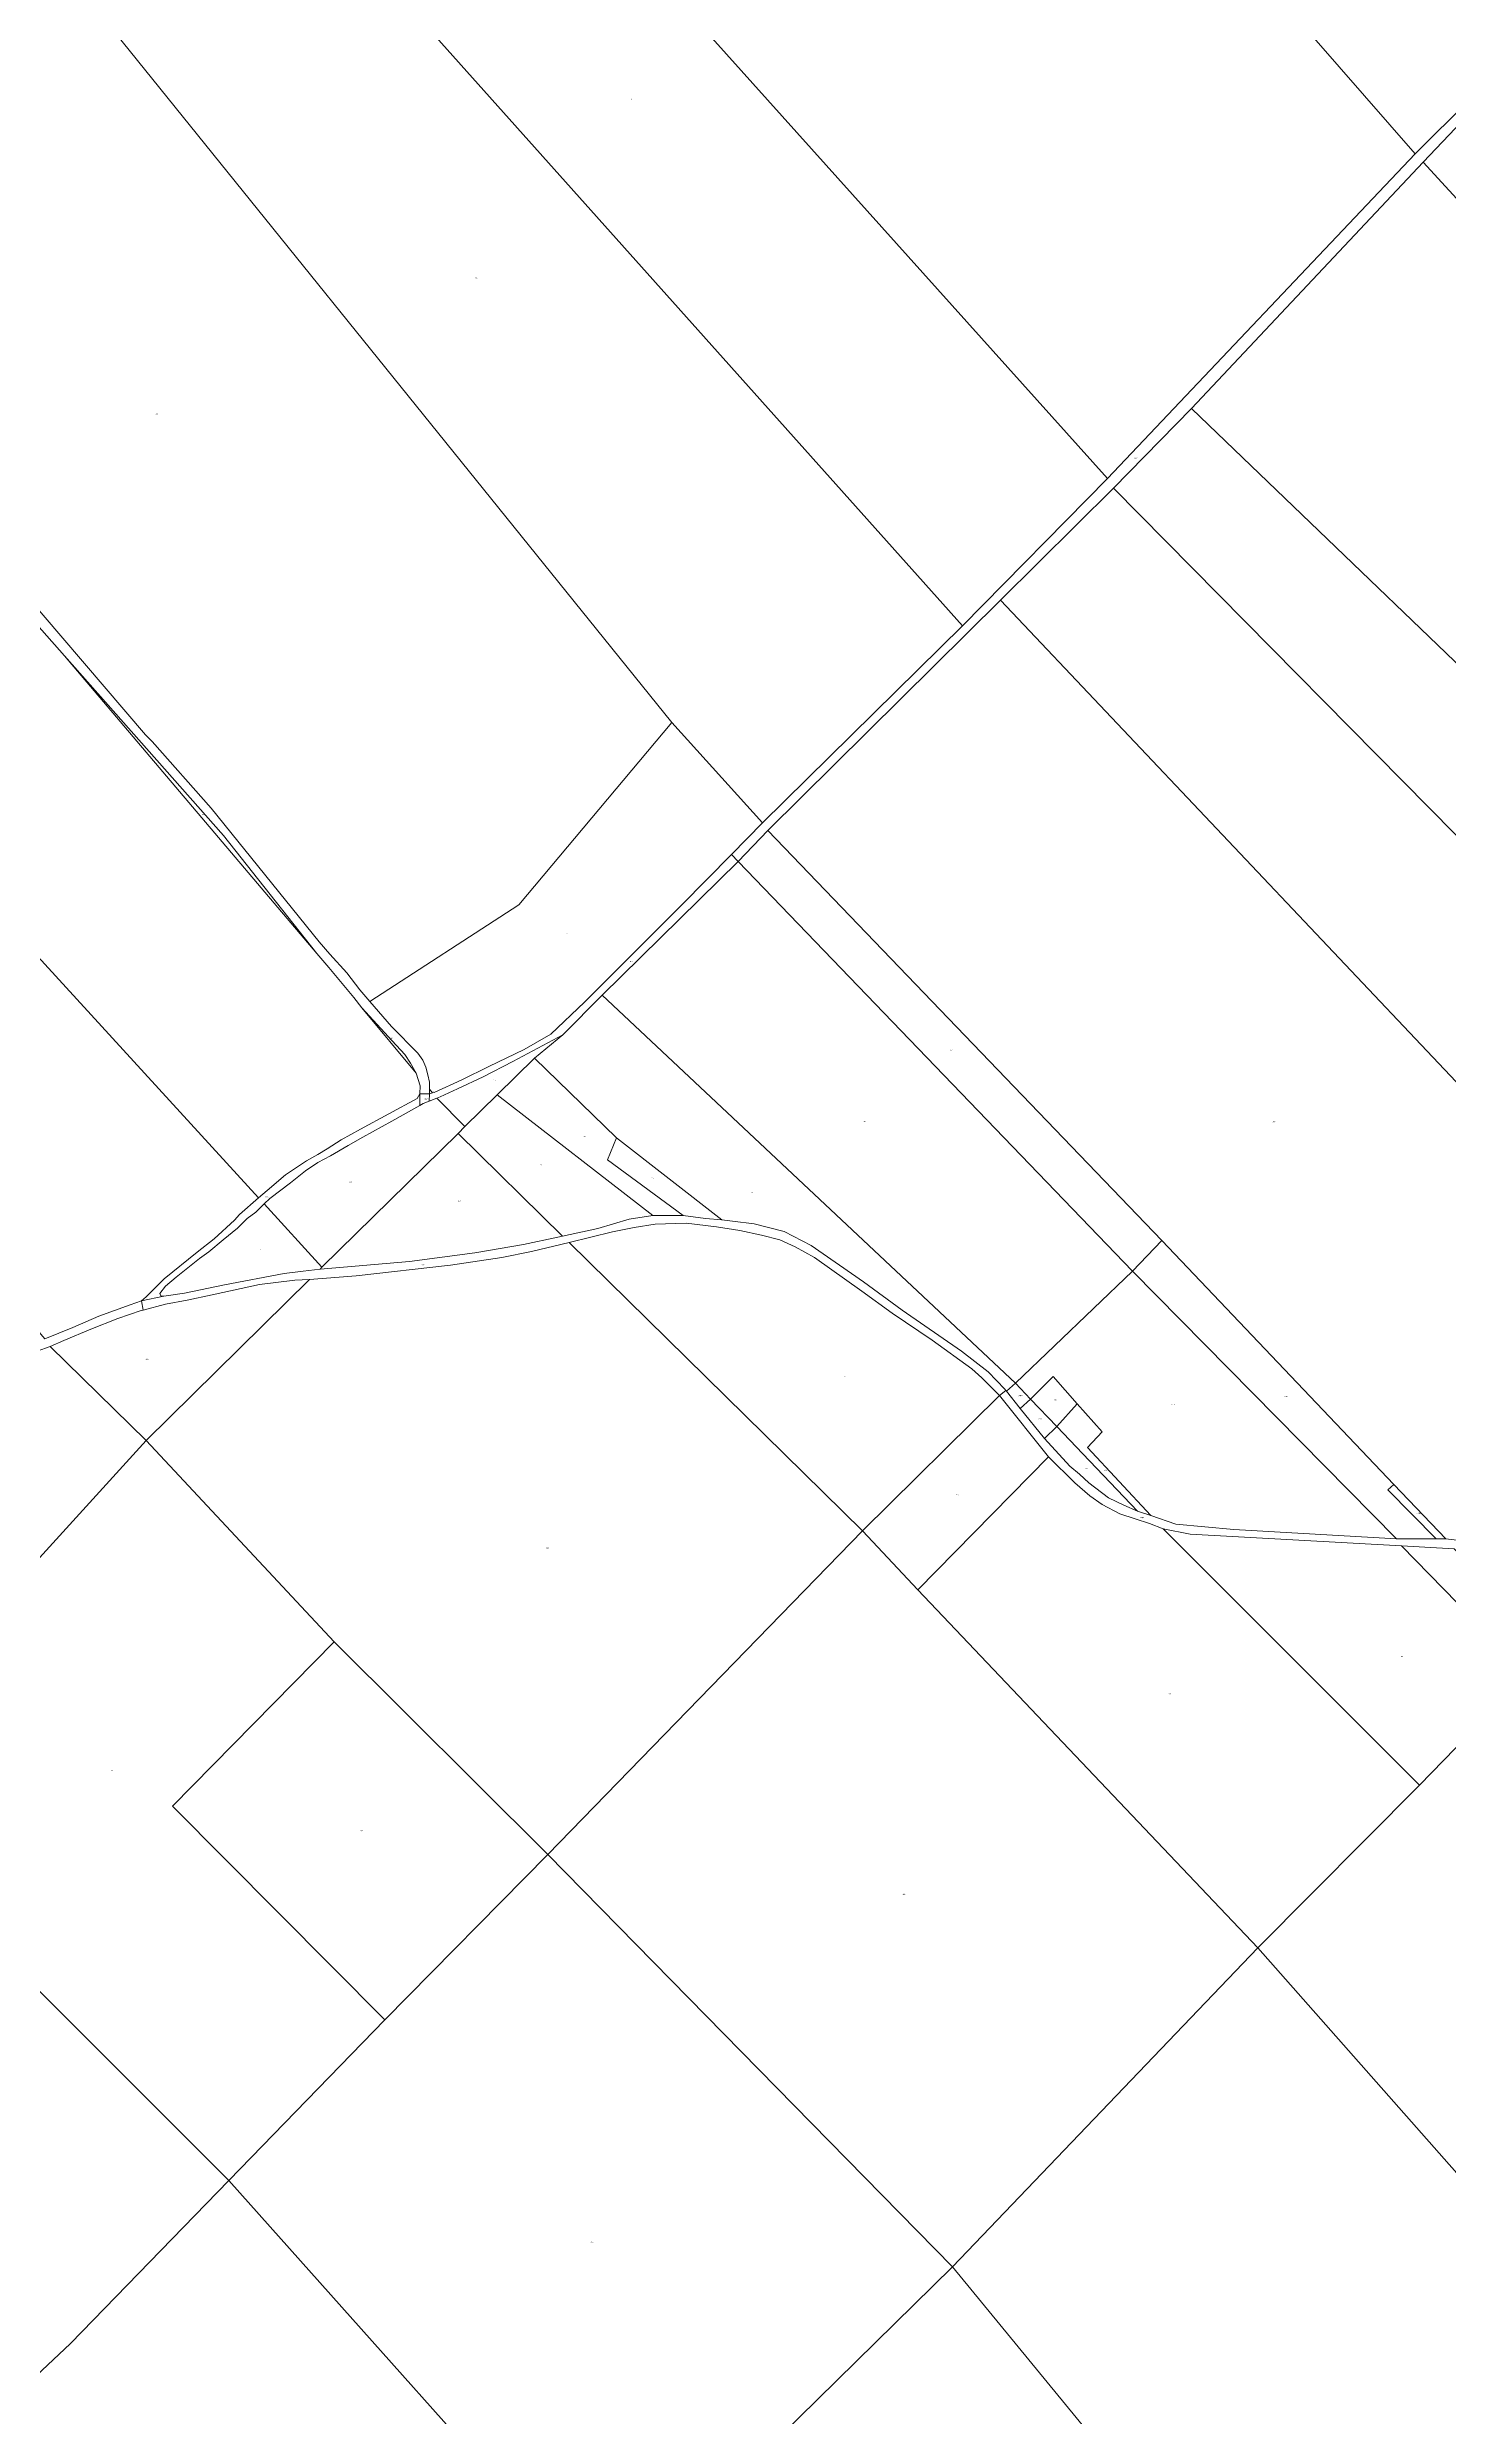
# Model space of a CAD drawing. Header units: metres. Extents: x 208626 to 229755, y 5040476 to 5064226.
# Drawn here: x 213343 to 215140, y 5051834 to 5054873 of the extents above; entities that cross this region are included whole.
import ezdxf

# ---------------------------------------------------------------- set-up
doc = ezdxf.new("R2010")
doc.units = ezdxf.units.M
doc.header["$LTSCALE"] = 0.56
doc.layers.add('6', color=7, linetype='Continuous', lineweight=13)
doc.layers.add('61', color=7, linetype='Continuous')

msp = doc.modelspace()

# ---------------------------------------------------------------- linework, layer by layer
at = {"layer": '6'}
for points in [[(213668.82, 5055471.3441), (214091.4528, 5055880.6009), (214574.422, 5055334.8219), (215096.9745, 5054736.0663), (214702.4071, 5054319.5992)], [(214574.422, 5055334.8219), (214784.8109, 5055530.4833), (215131.3207, 5055118.5059), (215280.7775, 5055031.8231), (215379.4125, 5055019.669), (215308.324, 5054950.324), (215237.3693, 5054875.5339), (215096.9745, 5054736.0663)], [(213476.7676, 5055294.2958), (213668.82, 5055471.3441), (214702.4071, 5054319.5992), (214516.4667, 5054130.7528)], [(213265.0625, 5055095.4162), (213476.7676, 5055294.2958), (214516.4667, 5054130.7528), (214260.0897, 5053877.9256), (214144.0921, 5054006.4287)], [(212819.9088, 5054689.7828), (212931.0657, 5054792.4898), (213029.6484, 5054884.0308), (213265.0625, 5055095.4162), (214144.0921, 5054006.4287), (213947.7072, 5053772.5937), (213756.7494, 5053648.6213), (213743.932, 5053663.8572), (213726.987, 5053685.3208), (213705.5032, 5053709.5323), (213691.4678, 5053725.1872), (213553.019, 5053896.5677), (213477.6984, 5053982.1423), (213469.0612, 5053990.7795), (213175.733, 5054333.2555), (213159.0409, 5054344.3549), (213146.6226, 5054348.9373), (213136.0364, 5054351.0375), (213135.2946, 5054351.2636)], [(215107.3676, 5054725.302), (215231.3426, 5054855.5872), (215240.251, 5054858.9278), (215427.326, 5054768.9855), (215433.4876, 5054765.814), (215474.0063, 5054742.8941), (215487.9563, 5054737.2005), (215543.792, 5054681.7431), (215612.9385, 5054608.1829), (215667.3417, 5054550.7659), (215799.8492, 5054412.047), (215588.6653, 5054200.8631)], [(214810.4213, 5054409.4254), (215107.3676, 5054725.302), (215588.6653, 5054200.8631), (216116.1433, 5053687.3943), (215926.7008, 5053495.6259), (215420.6917, 5054015.6164), (215321.6947, 5053917.6151)], [(212401.6342, 5054317.0432), (212507.4304, 5054411.8949), (212604.2105, 5054500.8055), (213613.9116, 5053396.827), (213589.5026, 5053375.4052), (213583.1569, 5053368.4407), (213557.1584, 5053344.399), (213535.0373, 5053327.0564), (213493.0936, 5053292.9076), (213469.7091, 5053269.8943), (213463.6716, 5053264.7074), (213449.3189, 5053259.4622), (213408.9672, 5053245.0508), (213375.8211, 5053230.6395), (213339.7928, 5053216.2282)], [(214710.202, 5054307.3502), (214810.4213, 5054409.4254), (215321.6947, 5053917.6151), (215825.704, 5053389.6245), (215721.7072, 5053282.6232)], [(214565.4407, 5054163.3313), (214710.202, 5054307.3502), (215721.7072, 5053282.6232), (215597.8644, 5053146.1068), (215561.6164, 5053109.8589)], [(214267.0097, 5053868.2409), (214565.4407, 5054163.3313), (215561.6164, 5053109.8589), (215520.0808, 5053063.9901), (215418.0375, 5052955.8933), (215396.4181, 5052954.1638), (215375.6635, 5052952.4342), (215358.368, 5052952.4342), (215340.2078, 5052951.5695), (215319.4532, 5052952.0019), (215296.9691, 5052952.0019), (215276.2145, 5052952.0019), (215238.1644, 5052952.8666), (215192.3314, 5052954.5962), (215168.9825, 5052955.461), (215136.1695, 5052959.4784), (215069.768, 5053029.3348), (214772.399, 5053342.1755)], [(213365.1145, 5054092.025), (213568.8343, 5053861.5482), (213688.6272, 5053710.4642)], [(213756.7494, 5053648.6213), (213947.7072, 5053772.5937), (214144.0921, 5054006.4287), (214260.0897, 5053877.9256), (214220.2621, 5053837.4206), (214156.7684, 5053772.847), (214031.7222, 5053647.8014), (213988.6249, 5053606.8185), (213954.3613, 5053587.3072), (213909.1522, 5053565.4165), (213874.4127, 5053548.2847), (213839.0325, 5053532.1554), (213836.9716, 5053531.4283), (213833.0011, 5053536.2138), (213833.0107, 5053545.4294), (213831.0018, 5053554.6506), (213828.2717, 5053564.6134), (213824.4448, 5053573.5066), (213818.2497, 5053582.4302), (213784.3172, 5053616.683)], [(214229.0796, 5053828.4705), (214267.0097, 5053868.2409), (214772.399, 5053342.1755), (214734.5034, 5053302.6322)], [(213832.9177, 5053520.9571), (213833.1264, 5053530.0717), (213836.9716, 5053531.4283), (213839.0325, 5053532.1554), (213874.4127, 5053548.2847), (213909.1522, 5053565.4165), (213954.3613, 5053587.3072), (213988.6249, 5053606.8185), (214031.7222, 5053647.8014), (214156.7684, 5053772.847), (214220.2621, 5053837.4206), (214229.0796, 5053828.4705), (214054.6932, 5053656.6668), (214004.2274, 5053605.9615), (213940.1145, 5053571.936), (213901.7659, 5053551.9932), (213868.905, 5053536.6983), (213846.8814, 5053526.4206), (213842.5367, 5053524.7207)], [(214054.6932, 5053656.6668), (214229.0796, 5053828.4705), (214734.5034, 5053302.6322), (214584.5685, 5053159.2879)], [(213967.767, 5053576.0759), (214004.2274, 5053605.9615), (214054.6932, 5053656.6668), (214584.5685, 5053159.2879), (214572.8494, 5053149.0031), (214572.1113, 5053149.9283), (214570.9911, 5053151.3323), (214549.7173, 5053173.605), (214515.2132, 5053200.192), (214439.1131, 5053252.9433), (214389.821, 5053289.2638), (214322.715, 5053335.6009), (214287.7148, 5053353.6003), (214249.2952, 5053363.6344), (214221.6224, 5053367.0935), (214207.786, 5053368.823), (214072.9643, 5053473.8671)], [(213746.5296, 5053640.4351), (213785.3968, 5053598.329), (213801.6023, 5053580.6448), (213808.7406, 5053569.6995), (213815.8789, 5053556.8506)], [(213842.5367, 5053524.7207), (213846.8814, 5053526.4206), (213868.905, 5053536.6983), (213901.7659, 5053551.9932), (213940.1145, 5053571.936), (214004.2274, 5053605.9615), (213967.767, 5053576.0759), (213920.076, 5053529.1365), (213878.4761, 5053488.1922)], [(213920.076, 5053529.1365), (213967.767, 5053576.0759), (214072.9643, 5053473.8671), (214061.2905, 5053445.6553), (214158.4939, 5053374.0117), (214119.579, 5053374.0117)], [(213463.6716, 5053264.7074), (213469.7091, 5053269.8943), (213493.0936, 5053292.9076), (213535.0373, 5053327.0564), (213557.1584, 5053344.399), (213583.1569, 5053368.4407), (213589.5026, 5053375.4052), (213613.9116, 5053396.827), (213624.8106, 5053406.3922), (213648.6695, 5053426.5805), (213675.593, 5053444.2034), (213689.7801, 5053452.2746), (213701.893, 5053459.6158), (213719.7502, 5053471.1914), (213744.7834, 5053484.9746), (213817.3065, 5053524.4905), (213820.7732, 5053530.2942), (213820.5651, 5053515.3691), (213784.8433, 5053495.2022), (213747.4522, 5053474.8101), (213728.6884, 5053464.0205), (213706.1997, 5053450.857), (213689.7801, 5053442.364), (213674.0653, 5053431.693), (213654.7965, 5053415.9113), (213628.4771, 5053396.1718), (213621.0754, 5053388.9944), (213610.3825, 5053378.6255), (213599.1854, 5053370.5637), (213586.8047, 5053357.7893), (213568.6505, 5053342.891), (213550.0671, 5053327.6316), (213538.1846, 5053319.0321), (213525.3927, 5053308.9887), (213508.3947, 5053295.2806), (213494.5046, 5053283.7944), (213487.1634, 5053274.2509), (213488.6316, 5053271.3144), (213492.421, 5053270.7894)], [(213820.5651, 5053515.3691), (213820.7732, 5053530.2942), (213833.1264, 5053530.0717), (213832.9177, 5053520.9571), (213824.9207, 5053517.8281)], [(213833.0009, 5053535.9937), (213833.0011, 5053536.2138), (213836.9716, 5053531.4283), (213833.1264, 5053530.0717)], [(213869.7164, 5053479.5707), (213878.4761, 5053488.1922), (213920.076, 5053529.1365), (214119.579, 5053374.0117), (214089.3119, 5053369.6878), (214048.8615, 5053357.7063), (214003.8948, 5053347.7259)], [(213621.0754, 5053388.9944), (213628.4771, 5053396.1718), (213654.7965, 5053415.9113), (213674.0653, 5053431.693), (213689.7801, 5053442.364), (213706.1997, 5053450.857), (213728.6884, 5053464.0205), (213747.4522, 5053474.8101), (213784.8433, 5053495.2022), (213820.5651, 5053515.3691), (213824.9207, 5053517.8281), (213832.9177, 5053520.9571), (213842.5367, 5053524.7207), (213878.4761, 5053488.1922), (213869.7164, 5053479.5707), (213695.2694, 5053307.8728)], [(213692.8952, 5053305.5361), (213695.2694, 5053307.8728), (213869.7164, 5053479.5707), (214003.8948, 5053347.7259), (213997.6459, 5053346.3389), (213953.737, 5053336.8488), (213891.3052, 5053326.207), (213807.3348, 5053315.123)], [(214061.2905, 5053445.6553), (214072.9643, 5053473.8671), (214207.786, 5053368.823), (214187.0314, 5053370.5526), (214158.4939, 5053374.0117)], [(213487.1634, 5053274.2509), (213494.5046, 5053283.7944), (213508.3947, 5053295.2806), (213525.3927, 5053308.9887), (213538.1846, 5053319.0321), (213550.0671, 5053327.6316), (213568.6505, 5053342.891), (213586.8047, 5053357.7893), (213599.1854, 5053370.5637), (213610.3825, 5053378.6255), (213621.0754, 5053388.9944), (213695.2694, 5053307.8728), (213692.8952, 5053305.5361), (213671.2614, 5053302.9296), (213646.7542, 5053299.8139), (213570.3741, 5053285.4026), (213519.1129, 5053274.7931), (213492.421, 5053270.7894), (213488.6316, 5053271.3144)], [(214012.3471, 5053339.4207), (214067.6926, 5053353.2571), (214095.4369, 5053359.037), (214122.5866, 5053363.0985), (214162.3159, 5053364.5174), (214201.3358, 5053359.5512), (214231.1349, 5053354.9866), (214258.8077, 5053348.9332), (214282.1566, 5053342.8798), (214302.0464, 5053334.232), (214326.6924, 5053320.3957), (214387.6023, 5053276.9934), (214426.5739, 5053249.0518), (214477.5955, 5053214.4608), (214528.7174, 5053177.6047), (214541.5888, 5053166.0335), (214564.073, 5053143.5493), (214388.4999, 5052969.8098)], [(213469.6418, 5053085.8011), (213679.2784, 5053292.1338), (213739.0891, 5053296.975), (213860.0893, 5053310.599), (213926.0684, 5053320.5314), (213963.9197, 5053328.1786), (214012.3471, 5053339.4207), (214388.4999, 5052969.8098), (213984.7354, 5052554.5979), (213710.7308, 5052827.5928)], [(214734.5034, 5053302.6322), (214772.399, 5053342.1755), (215069.768, 5053029.3348), (215061.9018, 5053022.1744), (215123.8104, 5052959.4537), (215072.9926, 5052959.3524)], [(213346.5719, 5053206.1613), (213364.2032, 5053213.9879), (213398.8021, 5053228.6259), (213433.4664, 5053242.1686), (213463.6254, 5053252.2946), (213466.1548, 5053252.9695), (213494.6143, 5053260.5633), (213522.6007, 5053265.7293), (213554.497, 5053272.5398), (213615.222, 5053285.8158), (213660.2647, 5053291.3071), (213679.2784, 5053292.1338), (213469.6418, 5053085.8011)], [(214584.5685, 5053159.2879), (214734.5034, 5053302.6322), (215072.9926, 5052959.3524), (214864.582, 5052971.4593), (214790.2114, 5052978.3775), (214758.2148, 5052989.6195), (214676.7188, 5053076.6073), (214695.7182, 5053096.6075), (214663.7176, 5053132.6069), (214632.7169, 5053167.6063), (214603.7178, 5053138.6059)], [(214603.7178, 5053138.6059), (214632.7169, 5053167.6063), (214663.7176, 5053132.6069), (214637.7184, 5053103.6066)], [(214388.4999, 5052969.8098), (214564.073, 5053143.5493), (214626.7194, 5053064.6065), (214459.3482, 5052894.0186)], [(214572.8494, 5053149.0031), (214584.5685, 5053159.2879), (214603.7178, 5053138.6059), (214590.7182, 5053126.6058)], [(214590.7182, 5053126.6058), (214603.7178, 5053138.6059), (214637.7184, 5053103.6066), (214621.7275, 5053088.3844)], [(214621.7275, 5053088.3844), (214637.7184, 5053103.6066), (214670.719, 5053068.6072), (214740.9193, 5052994.8082), (214723.6238, 5053002.5911), (214703.734, 5053012.1037), (214678.6555, 5053031.1287), (214666.7197, 5053042.6072), (214654.4419, 5053052.748)], [(214637.7184, 5053103.6066), (214663.7176, 5053132.6069), (214695.7182, 5053096.6075), (214676.7188, 5053076.6073), (214758.2148, 5052989.6195), (214740.9193, 5052994.8082), (214670.719, 5053068.6072)], [(213071.5885, 5052648.006), (213469.6418, 5053085.8011), (213710.7308, 5052827.5928), (213503.737, 5052616.5902), (213775.7417, 5052342.5952), (213575.7478, 5052136.5927), (213316.7433, 5052395.5879)], [(214459.3482, 5052894.0186), (214626.7194, 5053064.6065), (214660.4953, 5053031.1287), (214679.7202, 5053014.6075), (214695.5941, 5053003.7333), (214718.2164, 5052991.7567), (214738.1773, 5052985.1031), (214756.4852, 5052979.2422), (214773.7807, 5052972.324), (215102.7263, 5052643.6152), (214895.153, 5052434.6863)], [(215061.9018, 5053022.1744), (215069.768, 5053029.3348), (215136.1695, 5052959.4784), (215123.8104, 5052959.4537)], [(213984.7354, 5052554.5979), (214388.4999, 5052969.8098), (214459.3482, 5052894.0186), (214895.153, 5052434.6863), (214503.7447, 5052025.6076)], [(214773.7807, 5052972.324), (214808.5421, 5052965.4101), (215079.7192, 5052950.614), (215240.7221, 5052785.617), (215102.7263, 5052643.6152)], [(215079.7192, 5052950.614), (215147.0546, 5052946.7792), (215270.4188, 5052817.9724), (215240.7221, 5052785.617)], [(213503.737, 5052616.5902), (213710.7308, 5052827.5928), (213984.7354, 5052554.5979), (213775.7417, 5052342.5952)], [(214895.153, 5052434.6863), (215102.7263, 5052643.6152), (215240.7221, 5052785.617), (215270.4188, 5052817.9724), (215538.7261, 5052538.6223), (215156.8311, 5052138.4974)], [(212646.6557, 5052229.5653), (212918.2276, 5052500.349), (212949.2154, 5052530.1843), (213071.5885, 5052648.006), (213316.7433, 5052395.5879), (213575.7478, 5052136.5927), (213372.7539, 5051927.5902), (213129.5796, 5051698.5793)], [(213575.7478, 5052136.5927), (213775.7417, 5052342.5952), (213984.7354, 5052554.5979), (214503.7447, 5052025.6076), (214281.5301, 5051807.425), (214168.1492, 5051703.1145), (214059.9021, 5051593.3618)], [(214503.7447, 5052025.6076), (214895.153, 5052434.6863), (215156.8311, 5052138.4974), (215905.9002, 5051275.3947), (215474.8906, 5050846.9815), (215012.7236, 5051405.2169)], [(213129.5796, 5051698.5793), (213372.7539, 5051927.5902), (213575.7478, 5052136.5927), (214059.9021, 5051593.3618), (213634.7701, 5051163.5965), (213351.8063, 5051453.6764), (213256.5663, 5051557.9869)], [(214281.5301, 5051807.425), (214503.7447, 5052025.6076), (215012.7236, 5051405.2169), (214802.4117, 5051213.08)]]:
    msp.add_lwpolyline(points, close=True, dxfattribs=at)
for points in [[(215231.3426, 5054855.5872), (215107.3676, 5054725.302), (214810.4213, 5054409.4254), (214710.202, 5054307.3502), (214565.4407, 5054163.3313), (214267.0097, 5053868.2409), (214229.0796, 5053828.4705), (214220.2621, 5053837.4206), (214260.0897, 5053877.9256), (214516.4667, 5054130.7528), (214702.4071, 5054319.5992), (215096.9745, 5054736.0663), (215237.3693, 5054875.5339)], [(213723.4885, 5053669.3478), (213703.8859, 5053692.4677), (213688.6272, 5053710.4642), (213568.8343, 5053861.5482), (213365.1145, 5054092.025), (213161.3947, 5054322.5019), (213153.1372, 5054327.7439), (213144.994, 5054333.09), (213134.2042, 5054336.1447), (213118.1214, 5054339.5815), (213101.6315, 5054342.6364), (213087.5845, 5054345.5004), (213078.2199, 5054348.3645), (213047.2758, 5054368.9852), (213010.6314, 5054402.5891), (212770.6911, 5054645.7459)], [(213161.3947, 5054322.5019), (213365.1145, 5054092.025), (213688.6272, 5053710.4642), (213703.8859, 5053692.4677), (213723.4885, 5053669.3478), (213736.0785, 5053653.9915), (213746.5296, 5053640.4351), (213815.8789, 5053556.8506), (213821.1136, 5053540.6705), (213820.7732, 5053530.2942), (213817.3065, 5053524.4905), (213744.7834, 5053484.9746), (213719.7502, 5053471.1914), (213701.893, 5053459.6158), (213689.7801, 5053452.2746), (213675.593, 5053444.2034), (213648.6695, 5053426.5805), (213624.8106, 5053406.3922), (213613.9116, 5053396.827), (212604.2105, 5054500.8055)], [(213175.733, 5054333.2555), (213469.0612, 5053990.7795), (213477.6984, 5053982.1423), (213553.019, 5053896.5677), (213691.4678, 5053725.1872), (213705.5032, 5053709.5323), (213726.987, 5053685.3208), (213743.932, 5053663.8572), (213756.7494, 5053648.6213), (213784.3172, 5053616.683), (213818.2497, 5053582.4302), (213824.4448, 5053573.5066), (213828.2717, 5053564.6134), (213831.0018, 5053554.6506), (213833.0107, 5053545.4294), (213833.0011, 5053536.2138), (213833.0009, 5053535.9937), (213833.1264, 5053530.0717), (213820.7732, 5053530.2942), (213821.1136, 5053540.6705), (213815.8789, 5053556.8506), (213808.7406, 5053569.6995), (213801.6023, 5053580.6448), (213785.3968, 5053598.329), (213746.5296, 5053640.4351), (213736.0785, 5053653.9915), (213723.4885, 5053669.3478)], [(213463.6716, 5053264.7074), (213492.421, 5053270.7894), (213519.1129, 5053274.7931), (213570.3741, 5053285.4026), (213646.7542, 5053299.8139), (213671.2614, 5053302.9296), (213692.8952, 5053305.5361), (213807.3348, 5053315.123), (213891.3052, 5053326.207), (213953.737, 5053336.8488), (213997.6459, 5053346.3389), (214003.8948, 5053347.7259), (214048.8615, 5053357.7063), (214089.3119, 5053369.6878), (214119.579, 5053374.0117), (214158.4939, 5053374.0117), (214187.0314, 5053370.5526), (214207.786, 5053368.823), (214221.6224, 5053367.0935), (214249.2952, 5053363.6344), (214287.7148, 5053353.6003), (214322.715, 5053335.6009), (214389.821, 5053289.2638), (214439.1131, 5053252.9433), (214515.2132, 5053200.192), (214549.7173, 5053173.605), (214570.9911, 5053151.3323), (214572.1113, 5053149.9283), (214564.073, 5053143.5493), (214541.5888, 5053166.0335), (214528.7174, 5053177.6047), (214477.5955, 5053214.4608), (214426.5739, 5053249.0518), (214387.6023, 5053276.9934), (214326.6924, 5053320.3957), (214302.0464, 5053334.232), (214282.1566, 5053342.8798), (214258.8077, 5053348.9332), (214231.1349, 5053354.9866), (214201.3358, 5053359.5512)], [(214201.3358, 5053359.5512), (214162.3159, 5053364.5174), (214122.5866, 5053363.0985), (214095.4369, 5053359.037), (214067.6926, 5053353.2571), (214012.3471, 5053339.4207), (213963.9197, 5053328.1786), (213926.0684, 5053320.5314), (213860.0893, 5053310.599), (213739.0891, 5053296.975), (213679.2784, 5053292.1338), (213660.2647, 5053291.3071), (213615.222, 5053285.8158), (213554.497, 5053272.5398), (213522.6007, 5053265.7293), (213494.6143, 5053260.5633), (213466.1548, 5053252.9695), (213463.6716, 5053264.7074)], [(213339.7928, 5053216.2282), (213375.8211, 5053230.6395), (213408.9672, 5053245.0508), (213449.3189, 5053259.4622), (213463.6716, 5053264.7074), (213466.1548, 5053252.9695), (213463.6254, 5053252.2946), (213433.4664, 5053242.1686), (213398.8021, 5053228.6259), (213364.2032, 5053213.9879), (213346.5719, 5053206.1613), (213313.5582, 5053194.2547)], [(213313.5582, 5053194.2547), (213346.5719, 5053206.1613), (213469.6418, 5053085.8011), (213071.5885, 5052648.006)], [(214564.073, 5053143.5493), (214572.1113, 5053149.9283), (214572.8494, 5053149.0031), (214590.7182, 5053126.6058), (214621.7275, 5053088.3844), (214654.4419, 5053052.748), (214666.7197, 5053042.6072), (214678.6555, 5053031.1287), (214703.734, 5053012.1037), (214723.6238, 5053002.5911), (214740.9193, 5052994.8082), (214758.2148, 5052989.6195), (214790.2114, 5052978.3775), (214864.582, 5052971.4593), (215072.9926, 5052959.3524), (215123.8104, 5052959.4537), (215136.1695, 5052959.4784), (215168.9825, 5052955.461)], [(214773.7807, 5052972.324), (214756.4852, 5052979.2422), (214738.1773, 5052985.1031), (214718.2164, 5052991.7567), (214695.5941, 5053003.7333), (214679.7202, 5053014.6075), (214660.4953, 5053031.1287), (214626.7194, 5053064.6065), (214564.073, 5053143.5493)], [(215147.0546, 5052946.7792), (215079.7192, 5052950.614), (214808.5421, 5052965.4101), (214773.7807, 5052972.324)]]:
    msp.add_lwpolyline(points, dxfattribs=at)

# ---------------------------------------------------------------- texts
at = {"layer": '61'}
for s, width, p in [('254', 1.15, (214089.5937, 5054805.5)), ('220', 1.15, (213890.7656, 5054575.75)), ('3974', 1.2, (214736.6562, 5054345)), ('4135', 1.1, (213540.8587, 5053888.0125)), ('4871', 1.1, (214090.0441, 5053699.2004)), ('4136', 1.1, (213781.2031, 5053600.75)), ('252', 1.15, (214500.7344, 5053585.5)), ('4134', 1.1, (213834.9844, 5053532.25)), ('4129', 1.1, (213826.8125, 5053523)), ('245', 1.15, (214389.3984, 5053494)), ('2954', 1.2, (214914.3125, 5053493.75)), ('242', 1.15, (214117.3281, 5053421.5)), ('4130', 1.1, (213622.4609, 5053397.5)), ('243', 1.15, (214244.6172, 5053403)), ('4860', 1.2, (213823.0395, 5053310.2223)), ('244', 1.15, (214363.9922, 5053167)), ('3269', 1.2, (214588.2812, 5053142.5)), ('250', 1.15, (214633.7187, 5053137)), ('2949', 1.2, (214929.1563, 5053141.25)), ('249', 1.15, (214614.2187, 5053112.75)), ('4179', 1.1, (214784.4531, 5053131)), ('247', 1.15, (214673.9531, 5053049)), ('248', 1.15, (214697.9687, 5053047)), ('246', 1.15, (214507.6094, 5053015.25)), ('4859', 1.2, (214744.2855, 5052986.0257)), ('4180', 1.1, (215099.0313, 5052991.5)), ('240', 1.15, (215078.5781, 5052808)), ('239', 1.15, (214781.0313, 5052760)), ('206', 1.15, (213423.6719, 5052661.75)), ('209', 1.15, (213744.2344, 5052584.25)), ('238', 1.15, (214439.9375, 5052502.75)), ('205', 1.15, (214039.75, 5052057.25))]:
    msp.add_text(s, height=1.4, dxfattribs=dict(at, width=width)).set_placement(p)
for s, p in [('219', (213482, 5054402)), ('241', (214008.4219, 5053735.25)), ('214', (213914.75, 5053547)), ('217', (214030.6953, 5053475)), ('216', (213974.1562, 5053438.5)), ('218', (213730.3437, 5053416.5)), ('213', (213869.7969, 5053392.5)), ('185', (213613.9687, 5053330)), ('212', (213469.3047, 5053189)), ('215', (213982.7812, 5052947))]:
    msp.add_text(s, height=1.4, dxfattribs=at).set_placement(p)

doc.saveas('drawing.dxf')
